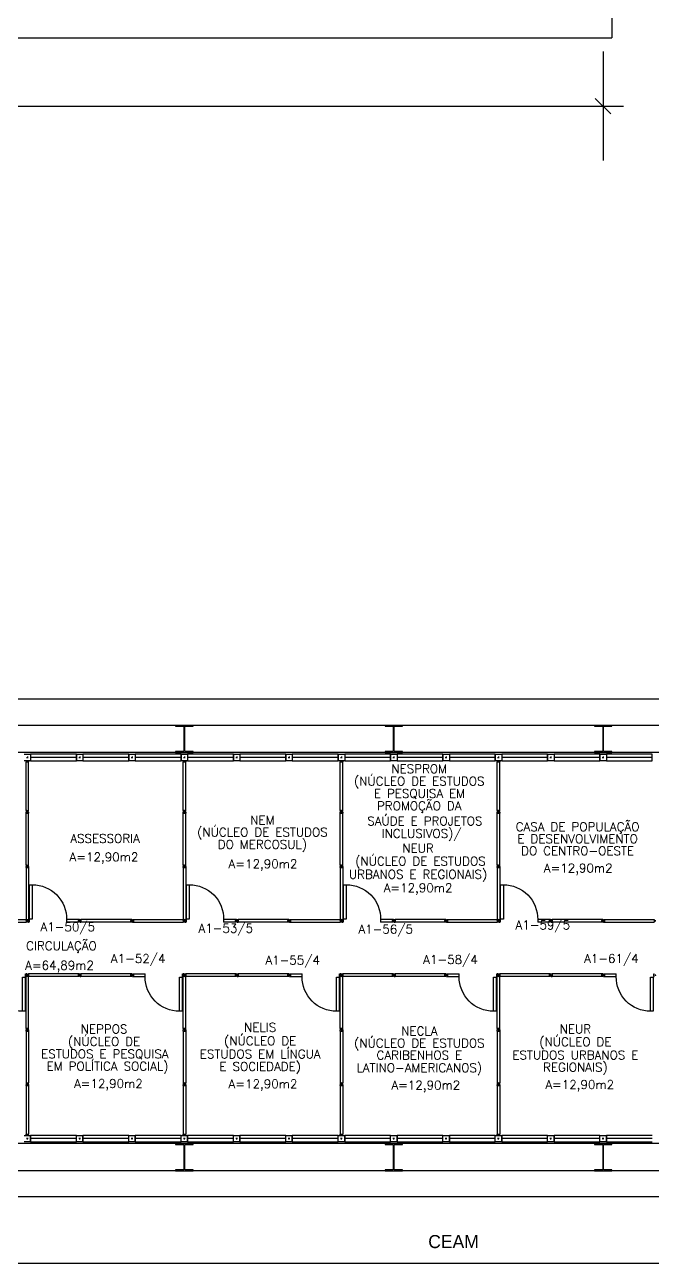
# Model space of a CAD drawing. Header units: centimetres. Extents: x -29 to 78, y -13 to 56.
# Drawn here: x 40.16 to 54.54, y -11.54 to 16.89 of the extents above; entities that cross this region are included whole.
import ezdxf
from ezdxf.enums import TextEntityAlignment as Align

# ---------------------------------------------------------------- set-up
doc = ezdxf.new("R2010")
doc.units = ezdxf.units.CM
doc.header["$LTSCALE"] = 0.01
doc.header["$MEASUREMENT"] = 0
doc.layers.get('0').update_dxf_attribs({"color": 1, "linetype": 'CONTINUOUS'})
for name, color, linetype in [('AREA', 2, 'CONTINUOUS'), ('DIV', 2, 'CONTINUOUS'), ('ENDEREÇO', 2, 'CONTINUOUS'), ('ESQUA', 1, 'CONTINUOUS'), ('ESTRUTURA', 3, 'CONTINUOUS'), ('TEXTO', 2, 'CONTINUOUS')]:
    doc.layers.add(name, color=color, linetype=linetype)
doc.styles.add('UNB-100', font='simplex.shx', dxfattribs={"height": 0.2})

# ---------------------------------------------------------------- blocks, each defined once
blk = doc.blocks.new('VIGTA')
for p, q in [((0, 0.62), (4.4, 0.62)), ((0, 0), (4.4, 0))]:
    blk.add_line(p, q)
blk = doc.blocks.new('DIV125')
for p, q in [((-0.03, 1.22), (0.03, 1.22)), ((-0.03, 0.03), (-0.03, 1.22)), ((0.0051, 1.25), (-0.0051, 1.25)), ((0, 1.2551), (0, 1.2449)), ((0, 1.2449), (0, 1.2551)), ((0.03, 0.03), (0.03, 1.22)), ((-0.03, 0.03), (0.03, 0.03)), ((-0.009, 0.03), (-0.027, 0.03)), ((0.0051, 0), (-0.0051, 0)), ((0, -0.0051), (0, 0.0051)), ((0.009, 0.03), (0.027, 0.03)), ((0.03, 0.03), (0.009, 0.03))]:
    blk.add_line(p, q)
blk = doc.blocks.new('MTT')
at = {"color": 2}
for p, q in [((-0.008, 0.03), (-0.03, 0.03)), ((-0.03, 0.03), (-0.03, 0.006)), ((-0.0205, 0.006), (-0.03, 0.006)), ((-0.0205, -0.006), (-0.0205, 0.006)), ((-0.008, 0.03), (-0.008, 0.02)), ((-0.008, 0.02), (0.008, 0.02)), ((-0.0051, 0), (0.0051, 0)), ((0, -0.0051), (0, 0.0051)), ((0.008, 0.03), (0.03, 0.03)), ((0.008, 0.03), (0.008, 0.02)), ((0.0205, -0.006), (0.0205, 0.006)), ((0.0205, 0.006), (0.03, 0.006)), ((0.03, 0.006), (0.03, 0.03)), ((-0.0205, -0.006), (-0.03, -0.006)), ((-0.03, -0.03), (-0.03, -0.006)), ((-0.008, -0.03), (-0.03, -0.03)), ((-0.008, -0.02), (0.008, -0.02)), ((-0.008, -0.03), (-0.008, -0.02)), ((0.008, -0.03), (0.008, -0.02)), ((0.008, -0.03), (0.03, -0.03)), ((0.0205, -0.006), (0.03, -0.006)), ((0.03, -0.006), (0.03, -0.03))]:
    blk.add_line(p, q, dxfattribs=at)
blk = doc.blocks.new('IMTT125')
for p, q in [((-0.03, -0.083), (-0.03, -0.105)), ((-0.03, -0.083), (-0.02, -0.083)), ((-0.03, -1.22), (-0.03, -0.105)), ((-0.03, -0.105), (0.03, -0.105)), ((-0.02, -0.083), (-0.02, -0.075)), ((0.02, -0.075), (-0.02, -0.075)), ((0, -0.0801), (0, -0.0699)), ((0.02, -0.083), (0.02, -0.075)), ((0.03, -0.083), (0.02, -0.083)), ((0.03, -0.083), (0.03, -0.105)), ((0.03, -1.22), (0.03, -0.105)), ((-0.03, -1.22), (0.03, -1.22)), ((-0.009, -1.22), (-0.027, -1.22)), ((0.0051, -1.25), (-0.0051, -1.25)), ((0, -1.2551), (0, -1.2449)), ((0.03, -1.22), (0.009, -1.22)), ((0.009, -1.22), (0.027, -1.22))]:
    blk.add_line(p, q)
blk = doc.blocks.new('DIV12')
for p, q in [((-0.0051, 0), (0.0051, 0)), ((0, -0.0051), (0, 0.0051)), ((0.03, 0.03), (1.17, 0.03)), ((0.03, 0.03), (0.03, -0.03)), ((0.03, 0.009), (0.03, 0.027)), ((1.17, 0.03), (1.17, -0.03)), ((1.1949, 0), (1.2051, 0)), ((1.2051, 0), (1.1949, 0)), ((1.2, -0.0051), (1.2, 0.0051)), ((0.03, -0.03), (0.03, -0.009)), ((0.03, -0.009), (0.03, -0.027)), ((0.03, -0.03), (1.17, -0.03))]:
    blk.add_line(p, q)
blk = doc.blocks.new('PD12')
at = {"color": 2}
for p, q in [((-0.05, 0.827), (-0.113, 0.827)), ((-0.113, 0.827), (-0.113, 0.04)), ((-0.05, 0.04), (-0.05, 0.827)), ((-1.205, 0), (-1.195, 0)), ((-1.2, -0.005), (-1.2, 0.005)), ((-1.17, 0.03), (-1.17, -0.03)), ((-1.17, 0.03), (-0.9, 0.03)), ((-1.17, 0.009), (-1.17, 0.027)), ((-0.9, 0.03), (-0.9, -0.03)), ((-0.113, 0.04), (-0.05, 0.04)), ((-0.04, 0.03), (-0.04, -0.03)), ((-0.04, 0.03), (-0.03, 0.03)), ((-0.03, 0.03), (-0.03, -0.03)), ((0.005, 0), (-0.005, 0)), ((-0.005, 0), (0.005, 0)), ((0, -0.005), (0, 0.005)), ((-1.17, -0.009), (-1.17, -0.027)), ((-1.17, -0.03), (-1.17, -0.009)), ((-1.17, -0.03), (-0.9, -0.03)), ((-0.04, -0.03), (-0.03, -0.03))]:
    blk.add_line(p, q, dxfattribs=at)
at = {"color": 1}
blk.add_arc((-0.113, 0.04), 0.787, 90, 180.7004, dxfattribs=at)

msp = doc.modelspace()

# ---------------------------------------------------------------- linework, layer by layer
for p, q in [((53.617, 17.188), (53.617, 16.588)), ((-28.383, 16.588), (53.617, 16.588)), ((77.617, 1.408), (20.017, 1.408)), ((77.617, -10.012), (-18.783, -10.012))]:
    msp.add_line(p, q)
at = {"layer": 'ESQUA'}
for p, q in [((40.142, 0.148), (40.292, 0.148)), ((40.199, 0.073), (40.236, 0.073)), ((40.217, 0.092), (40.217, 0.055)), ((40.292, 0.148), (40.292, -0.002)), ((41.342, 0.148), (40.292, 0.148)), ((40.292, 0.148), (40.292, -0.002)), ((41.342, 0.073), (40.292, 0.073)), ((41.342, -0.002), (41.342, 0.148)), ((41.342, 0.148), (41.492, 0.148)), ((41.342, 0.148), (41.342, -0.002)), ((41.399, 0.073), (41.436, 0.073)), ((41.417, 0.092), (41.417, 0.055)), ((41.492, 0.148), (41.492, -0.002)), ((42.542, 0.148), (41.492, 0.148)), ((41.492, 0.148), (41.492, -0.002)), ((42.542, 0.073), (41.492, 0.073)), ((42.542, 0.148), (42.692, 0.148)), ((42.542, 0.148), (42.542, -0.002)), ((42.542, -0.002), (42.542, 0.148)), ((42.599, 0.073), (42.636, 0.073)), ((42.617, 0.092), (42.617, 0.055)), ((43.742, 0.148), (42.692, 0.148)), ((42.692, 0.148), (42.692, -0.002)), ((42.692, 0.148), (42.692, -0.002)), ((43.742, 0.073), (42.692, 0.073)), ((43.742, -0.002), (43.742, 0.148)), ((43.742, 0.148), (43.892, 0.148)), ((43.742, 0.148), (43.742, -0.002)), ((43.799, 0.073), (43.836, 0.073)), ((43.817, 0.092), (43.817, 0.055)), ((43.892, 0.148), (43.892, -0.002)), ((44.942, 0.148), (43.892, 0.148)), ((43.892, 0.148), (43.892, -0.002)), ((44.942, 0.073), (43.892, 0.073)), ((44.942, -0.002), (44.942, 0.148)), ((44.942, 0.148), (45.092, 0.148)), ((44.942, 0.148), (44.942, -0.002)), ((44.999, 0.073), (45.036, 0.073)), ((45.017, 0.092), (45.017, 0.055)), ((46.142, 0.148), (45.092, 0.148)), ((45.092, 0.148), (45.092, -0.002)), ((45.092, 0.148), (45.092, -0.002)), ((46.142, 0.073), (45.092, 0.073)), ((46.142, -0.002), (46.142, 0.148)), ((46.142, 0.148), (46.292, 0.148)), ((46.142, 0.148), (46.142, -0.002)), ((46.199, 0.073), (46.236, 0.073)), ((46.217, 0.092), (46.217, 0.055)), ((46.292, 0.148), (46.292, -0.002)), ((47.342, 0.148), (46.292, 0.148)), ((46.292, 0.148), (46.292, -0.002)), ((47.342, 0.073), (46.292, 0.073)), ((47.342, -0.002), (47.342, 0.148)), ((47.342, 0.148), (47.492, 0.148)), ((47.342, 0.148), (47.342, -0.002)), ((47.399, 0.073), (47.436, 0.073)), ((47.417, 0.092), (47.417, 0.055)), ((47.492, 0.148), (47.492, -0.002)), ((48.542, 0.148), (47.492, 0.148)), ((47.492, 0.148), (47.492, -0.002)), ((48.542, 0.073), (47.492, 0.073)), ((48.542, -0.002), (48.542, 0.148)), ((48.542, 0.148), (48.692, 0.148)), ((48.542, 0.148), (48.542, -0.002)), ((48.599, 0.073), (48.636, 0.073)), ((48.617, 0.092), (48.617, 0.055)), ((49.742, 0.148), (48.692, 0.148)), ((48.692, 0.148), (48.692, -0.002)), ((48.692, 0.148), (48.692, -0.002)), ((49.742, 0.073), (48.692, 0.073)), ((49.742, -0.002), (49.742, 0.148)), ((49.742, 0.148), (49.892, 0.148)), ((49.742, 0.148), (49.742, -0.002)), ((49.799, 0.073), (49.836, 0.073)), ((49.817, 0.092), (49.817, 0.055)), ((49.892, 0.148), (49.892, -0.002)), ((50.942, 0.148), (49.892, 0.148)), ((49.892, 0.148), (49.892, -0.002)), ((50.942, 0.073), (49.892, 0.073)), ((50.942, -0.002), (50.942, 0.148)), ((50.942, 0.148), (51.092, 0.148)), ((50.942, 0.148), (50.942, -0.002)), ((50.999, 0.073), (51.036, 0.073)), ((51.017, 0.092), (51.017, 0.055)), ((52.142, 0.148), (51.092, 0.148)), ((51.092, 0.148), (51.092, -0.002)), ((51.092, 0.148), (51.092, -0.002)), ((52.142, 0.073), (51.092, 0.073)), ((52.142, -0.002), (52.142, 0.148)), ((52.142, 0.148), (52.292, 0.148)), ((52.142, 0.148), (52.142, -0.002)), ((52.199, 0.073), (52.236, 0.073)), ((52.217, 0.092), (52.217, 0.055)), ((52.292, 0.148), (52.292, -0.002)), ((53.342, 0.148), (52.292, 0.148)), ((52.292, 0.148), (52.292, -0.002)), ((53.342, 0.073), (52.292, 0.073)), ((53.342, -0.002), (53.342, 0.148)), ((53.342, 0.148), (53.492, 0.148)), ((53.342, 0.148), (53.342, -0.002)), ((53.399, 0.073), (53.436, 0.073)), ((53.417, 0.092), (53.417, 0.055)), ((53.492, 0.148), (53.492, -0.002)), ((54.542, 0.148), (53.492, 0.148)), ((53.492, 0.148), (53.492, -0.002)), ((54.542, 0.073), (53.492, 0.073)), ((54.542, -0.002), (54.542, 0.148)), ((40.292, -0.002), (40.142, -0.002)), ((40.292, -0.002), (41.342, -0.002)), ((41.492, -0.002), (41.342, -0.002)), ((41.492, -0.002), (42.542, -0.002)), ((42.692, -0.002), (42.542, -0.002)), ((42.692, -0.002), (43.742, -0.002)), ((43.892, -0.002), (43.742, -0.002)), ((43.892, -0.002), (44.942, -0.002)), ((45.092, -0.002), (44.942, -0.002)), ((45.092, -0.002), (46.142, -0.002)), ((46.292, -0.002), (46.142, -0.002)), ((46.292, -0.002), (47.342, -0.002)), ((47.492, -0.002), (47.342, -0.002)), ((47.492, -0.002), (48.542, -0.002)), ((48.692, -0.002), (48.542, -0.002)), ((48.692, -0.002), (49.742, -0.002)), ((49.892, -0.002), (49.742, -0.002)), ((49.892, -0.002), (50.942, -0.002)), ((51.092, -0.002), (50.942, -0.002)), ((51.092, -0.002), (52.142, -0.002)), ((52.292, -0.002), (52.142, -0.002)), ((52.292, -0.002), (53.342, -0.002)), ((53.492, -0.002), (53.342, -0.002)), ((53.492, -0.002), (54.542, -0.002)), ((40.142, -8.602), (40.292, -8.602)), ((40.292, -8.752), (40.142, -8.752)), ((40.236, -8.677), (40.199, -8.677)), ((40.217, -8.695), (40.217, -8.658)), ((40.292, -8.752), (40.292, -8.602)), ((41.342, -8.602), (40.292, -8.602)), ((40.292, -8.602), (40.292, -8.752)), ((41.342, -8.677), (40.292, -8.677)), ((40.292, -8.752), (41.342, -8.752)), ((41.342, -8.752), (41.342, -8.602)), ((41.342, -8.602), (41.492, -8.602)), ((41.342, -8.752), (41.342, -8.602)), ((41.492, -8.752), (41.342, -8.752)), ((41.436, -8.677), (41.399, -8.677)), ((41.417, -8.695), (41.417, -8.658)), ((41.492, -8.752), (41.492, -8.602)), ((42.542, -8.602), (41.492, -8.602)), ((41.492, -8.602), (41.492, -8.752)), ((42.542, -8.677), (41.492, -8.677)), ((41.492, -8.752), (42.542, -8.752)), ((42.542, -8.602), (42.692, -8.602)), ((42.542, -8.752), (42.542, -8.602)), ((42.542, -8.752), (42.542, -8.602)), ((42.692, -8.752), (42.542, -8.752)), ((42.636, -8.677), (42.599, -8.677)), ((42.617, -8.695), (42.617, -8.658)), ((43.742, -8.602), (42.692, -8.602)), ((42.692, -8.602), (42.692, -8.752)), ((42.692, -8.752), (42.692, -8.602)), ((43.742, -8.677), (42.692, -8.677)), ((42.692, -8.752), (43.742, -8.752)), ((43.742, -8.752), (43.742, -8.602)), ((43.742, -8.602), (43.892, -8.602)), ((43.742, -8.752), (43.742, -8.602)), ((43.892, -8.752), (43.742, -8.752)), ((43.836, -8.677), (43.799, -8.677)), ((43.817, -8.695), (43.817, -8.658)), ((43.892, -8.752), (43.892, -8.602)), ((44.942, -8.602), (43.892, -8.602)), ((43.892, -8.602), (43.892, -8.752)), ((44.942, -8.677), (43.892, -8.677)), ((43.892, -8.752), (44.942, -8.752)), ((44.942, -8.602), (45.092, -8.602)), ((44.942, -8.752), (44.942, -8.602)), ((44.942, -8.752), (44.942, -8.602)), ((45.092, -8.752), (44.942, -8.752)), ((45.036, -8.677), (44.999, -8.677)), ((45.017, -8.695), (45.017, -8.658)), ((46.142, -8.602), (45.092, -8.602)), ((45.092, -8.602), (45.092, -8.752)), ((45.092, -8.752), (45.092, -8.602)), ((46.142, -8.677), (45.092, -8.677)), ((45.092, -8.752), (46.142, -8.752)), ((46.142, -8.752), (46.142, -8.602)), ((46.142, -8.602), (46.292, -8.602)), ((46.142, -8.752), (46.142, -8.602)), ((46.292, -8.752), (46.142, -8.752)), ((46.236, -8.677), (46.199, -8.677)), ((46.217, -8.695), (46.217, -8.658)), ((46.292, -8.752), (46.292, -8.602)), ((47.342, -8.602), (46.292, -8.602)), ((46.292, -8.602), (46.292, -8.752)), ((47.342, -8.677), (46.292, -8.677)), ((46.292, -8.752), (47.342, -8.752)), ((47.342, -8.602), (47.492, -8.602)), ((47.342, -8.752), (47.342, -8.602)), ((47.342, -8.752), (47.342, -8.602)), ((47.492, -8.752), (47.342, -8.752)), ((47.436, -8.677), (47.399, -8.677)), ((47.417, -8.695), (47.417, -8.658)), ((47.492, -8.752), (47.492, -8.602)), ((48.542, -8.602), (47.492, -8.602)), ((47.492, -8.602), (47.492, -8.752)), ((48.542, -8.677), (47.492, -8.677)), ((47.492, -8.752), (48.542, -8.752)), ((48.542, -8.752), (48.542, -8.602)), ((48.542, -8.602), (48.692, -8.602)), ((48.542, -8.752), (48.542, -8.602)), ((48.692, -8.752), (48.542, -8.752)), ((48.636, -8.677), (48.599, -8.677)), ((48.617, -8.695), (48.617, -8.658)), ((49.742, -8.602), (48.692, -8.602)), ((48.692, -8.602), (48.692, -8.752)), ((48.692, -8.752), (48.692, -8.602)), ((49.742, -8.677), (48.692, -8.677)), ((48.692, -8.752), (49.742, -8.752)), ((49.742, -8.752), (49.742, -8.602)), ((49.742, -8.602), (49.892, -8.602)), ((49.742, -8.752), (49.742, -8.602)), ((49.892, -8.752), (49.742, -8.752)), ((49.836, -8.677), (49.799, -8.677)), ((49.817, -8.695), (49.817, -8.658)), ((49.892, -8.752), (49.892, -8.602)), ((50.942, -8.602), (49.892, -8.602)), ((49.892, -8.602), (49.892, -8.752)), ((50.942, -8.677), (49.892, -8.677)), ((49.892, -8.752), (50.942, -8.752)), ((50.942, -8.752), (50.942, -8.602)), ((50.942, -8.602), (51.092, -8.602)), ((50.942, -8.752), (50.942, -8.602)), ((51.092, -8.752), (50.942, -8.752)), ((51.036, -8.677), (50.999, -8.677)), ((51.017, -8.695), (51.017, -8.658)), ((52.142, -8.602), (51.092, -8.602)), ((51.092, -8.602), (51.092, -8.752)), ((51.092, -8.752), (51.092, -8.602)), ((52.142, -8.677), (51.092, -8.677)), ((51.092, -8.752), (52.142, -8.752)), ((52.142, -8.752), (52.142, -8.602)), ((52.142, -8.602), (52.292, -8.602)), ((52.142, -8.752), (52.142, -8.602)), ((52.292, -8.752), (52.142, -8.752)), ((52.236, -8.677), (52.199, -8.677)), ((52.217, -8.695), (52.217, -8.658)), ((52.292, -8.752), (52.292, -8.602)), ((53.342, -8.602), (52.292, -8.602)), ((52.292, -8.602), (52.292, -8.752)), ((53.342, -8.677), (52.292, -8.677)), ((52.292, -8.752), (53.342, -8.752)), ((53.342, -8.752), (53.342, -8.602)), ((53.342, -8.602), (53.492, -8.602)), ((53.342, -8.752), (53.342, -8.602)), ((53.492, -8.752), (53.342, -8.752)), ((53.436, -8.677), (53.399, -8.677)), ((53.417, -8.695), (53.417, -8.658)), ((53.492, -8.752), (53.492, -8.602)), ((54.542, -8.602), (53.492, -8.602)), ((53.492, -8.602), (53.492, -8.752)), ((54.542, -8.677), (53.492, -8.677)), ((53.492, -8.752), (54.542, -8.752))]:
    msp.add_line(p, q, dxfattribs=at)
at = {"layer": 'ESTRUTURA'}
for points in [[(43.617, 0.208), (43.617, 0.188), (44.017, 0.188), (44.017, 0.208), (43.827, 0.208), (43.827, 0.788), (44.017, 0.788), (44.017, 0.808), (43.617, 0.808), (43.617, 0.788), (43.807, 0.788), (43.807, 0.208)], [(48.417, 0.208), (48.417, 0.188), (48.817, 0.188), (48.817, 0.208), (48.627, 0.208), (48.627, 0.788), (48.817, 0.788), (48.817, 0.808), (48.417, 0.808), (48.417, 0.788), (48.607, 0.788), (48.607, 0.208)], [(53.217, 0.208), (53.217, 0.188), (53.617, 0.188), (53.617, 0.208), (53.427, 0.208), (53.427, 0.788), (53.617, 0.788), (53.617, 0.808), (53.217, 0.808), (53.217, 0.788), (53.407, 0.788), (53.407, 0.208)], [(43.617, -9.392), (43.617, -9.412), (44.017, -9.412), (44.017, -9.392), (43.827, -9.392), (43.827, -8.812), (44.017, -8.812), (44.017, -8.792), (43.617, -8.792), (43.617, -8.812), (43.807, -8.812), (43.807, -9.392)], [(48.417, -9.392), (48.417, -9.412), (48.817, -9.412), (48.817, -9.392), (48.627, -9.392), (48.627, -8.812), (48.817, -8.812), (48.817, -8.792), (48.417, -8.792), (48.417, -8.812), (48.607, -8.812), (48.607, -9.392)], [(53.217, -9.392), (53.217, -9.412), (53.617, -9.412), (53.617, -9.392), (53.427, -9.392), (53.427, -8.812), (53.617, -8.812), (53.617, -8.792), (53.217, -8.792), (53.217, -8.812), (53.407, -8.812), (53.407, -9.392)]]:
    msp.add_lwpolyline(points, close=True, dxfattribs=at)
at = {"layer": 'TEXTO'}
for p, q in [((53.415, 16.272), (53.415, 13.772)), ((53.238, 15.199), (53.591, 14.845)), ((-28.993, 15.022), (53.884, 15.022)), ((15.801, -11.536), (78.382, -11.536))]:
    msp.add_line(p, q, dxfattribs=at)

# ---------------------------------------------------------------- block references
at = {"rotation": 180}
for p in [(43.617, 0.808), (48.417, 0.808), (53.217, 0.808), (58.017, 0.808)]:
    msp.add_blockref('VIGTA', p, dxfattribs=at)
at = {"xscale": -1}
for p in [(43.617, -9.412), (48.417, -9.412), (53.217, -9.412), (58.017, -9.412)]:
    msp.add_blockref('VIGTA', p, dxfattribs=at)
at = {"layer": 'DIV'}
for name, p in [('IMTT125', (40.217, 0.073)), ('IMTT125', (43.817, 0.073)), ('IMTT125', (47.417, 0.073)), ('IMTT125', (51.017, 0.073)), ('MTT', (40.217, -1.177)), ('DIV125', (40.217, -2.427)), ('MTT', (43.817, -1.177)), ('DIV125', (43.817, -2.427)), ('MTT', (47.417, -1.177)), ('DIV125', (47.417, -2.427)), ('MTT', (51.017, -1.177)), ('DIV125', (51.017, -2.427)), ('DIV12', (39.017, -3.677)), ('DIV12', (42.617, -3.677)), ('DIV12', (46.217, -3.677)), ('DIV12', (49.817, -3.677)), ('DIV12', (53.417, -3.677)), ('MTT', (40.217, -4.927)), ('MTT', (43.817, -4.927)), ('MTT', (47.417, -4.927)), ('MTT', (51.017, -4.927))]:
    msp.add_blockref(name, p, dxfattribs=at)
at = {"layer": 'DIV', "xscale": -1, "rotation": 180}
for name, p in [('MTT', (40.217, -2.427)), ('DIV125', (40.217, -2.427)), ('MTT', (43.817, -2.427)), ('DIV125', (43.817, -2.427)), ('MTT', (47.417, -2.427)), ('DIV125', (47.417, -2.427)), ('MTT', (51.017, -2.427)), ('DIV125', (51.017, -2.427)), ('MTT', (42.617, -3.677)), ('MTT', (46.217, -3.677)), ('MTT', (49.817, -3.677)), ('MTT', (53.417, -3.677)), ('PD12', (40.217, -4.927)), ('PD12', (43.817, -4.927)), ('PD12', (47.417, -4.927)), ('PD12', (51.017, -4.927)), ('PD12', (54.617, -4.927)), ('MTT', (40.217, -6.177)), ('DIV125', (40.217, -6.177)), ('MTT', (43.817, -6.177)), ('DIV125', (43.817, -6.177)), ('MTT', (47.417, -6.177)), ('DIV125', (47.417, -6.177)), ('MTT', (51.017, -6.177)), ('DIV125', (51.017, -6.177)), ('MTT', (40.217, -7.427)), ('IMTT125', (40.217, -8.677)), ('MTT', (43.817, -7.427)), ('IMTT125', (43.817, -8.677)), ('MTT', (47.417, -7.427)), ('IMTT125', (47.417, -8.677)), ('MTT', (51.017, -7.427)), ('IMTT125', (51.017, -8.677))]:
    msp.add_blockref(name, p, dxfattribs=at)
at = {"layer": 'DIV', "xscale": -1}
for name, p in [('PD12', (40.217, -3.677)), ('PD12', (43.817, -3.677)), ('PD12', (47.417, -3.677)), ('PD12', (51.017, -3.677)), ('DIV12', (42.617, -3.677)), ('DIV12', (46.217, -3.677)), ('DIV12', (49.817, -3.677)), ('DIV12', (53.417, -3.677)), ('DIV125', (40.217, -6.177)), ('DIV12', (41.417, -4.927)), ('MTT', (41.417, -4.927)), ('DIV12', (42.617, -4.927)), ('MTT', (42.617, -4.927)), ('DIV125', (43.817, -6.177)), ('DIV12', (45.017, -4.927)), ('MTT', (45.017, -4.927)), ('DIV12', (46.217, -4.927)), ('MTT', (46.217, -4.927)), ('DIV125', (47.417, -6.177)), ('DIV12', (48.617, -4.927)), ('MTT', (48.617, -4.927)), ('DIV12', (49.817, -4.927)), ('MTT', (49.817, -4.927)), ('DIV125', (51.017, -6.177)), ('DIV12', (52.217, -4.927)), ('MTT', (52.217, -4.927)), ('DIV12', (53.417, -4.927)), ('MTT', (53.417, -4.927))]:
    msp.add_blockref(name, p, dxfattribs=at)
at = {"layer": 'DIV', "rotation": 180}
for p in [(40.217, -3.677), (41.417, -3.677), (43.817, -3.677), (45.017, -3.677), (47.417, -3.677), (48.617, -3.677), (51.017, -3.677), (52.217, -3.677)]:
    msp.add_blockref('MTT', p, dxfattribs=at)

# ---------------------------------------------------------------- texts
at = {"layer": 'AREA', "style": 'UNB-100'}
for s, p in [('A=12,90m2', (41.974, -2.312)), ('A=12,90m2', (45.62, -2.469)), ('A=12,90m2', (52.846, -2.566)), ('A=12,90m2', (49.175, -3.02)), ('A=64,89m2', (40.955, -4.799)), ('A=12,90m2', (42.075, -7.513)), ('A=12,90m2', (45.62, -7.52)), ('A=12,90m2', (49.352, -7.548)), ('A=12,90m2', (52.881, -7.536))]:
    msp.add_text(s, height=0.2, dxfattribs=at).set_placement(p, align=Align.CENTER)
at = {"layer": 'ENDEREÇO', "char_height": 0.2, "attachment_point": 1, "style": 'UNB-100'}
for s, insert, width in [('A1-50/5', (40.519, -3.715), 1.39974), ('A1-59/5', (51.41, -3.673), 1.51203), ('A1-53/5', (44.141, -3.75), 1.50206), ('A1-56/5', (47.806, -3.768), 1.36563), ('A1-52/4', (42.133, -4.444), 1.29746), ('A1-55/4', (45.674, -4.481), 1.5021), ('A1-58/4', (49.294, -4.467), 1.42252), ('A1-61/4', (52.98, -4.443), 1.27473)]:
    msp.add_mtext(s, dxfattribs=dict(at, insert=insert, width=width))
at = {"layer": 'TEXTO', "style": 'UNB-100'}
for s, p in [('NESPROM', (49.201, -0.287)), ('(NÚCLEO DE ESTUDOS', (49.201, -0.571)), ('E PESQUISA EM ', (49.276, -0.855)), ('PROMOÇÃO DA', (49.201, -1.139)), ('NEM', (45.606, -1.468)), ('SAÚDE E PROJETOS', (49.33, -1.487)), ('CASA DE POPULAÇÃO', (52.832, -1.618)), ('ASSESSORIA', (41.999, -1.887)), ('(NÚCLEO DE ESTUDOS', (45.606, -1.743)), ('INCLUSIVOS)/', (49.256, -1.772)), ('E DESENVOLVIMENTO', (52.832, -1.894)), ('DO MERCOSUL)', (45.606, -2.024)), ('NEUR', (49.174, -2.112)), ('DO CENTRO-OESTE', (52.832, -2.171)), ('(NÚCLEO DE ESTUDOS', (49.229, -2.408)), ('URBANOS E REGIONAIS)', (49.174, -2.71)), ('CIRCULAÇÃO', (40.998, -4.352)), ('NEPPOS', (41.976, -6.26)), ('NELIS', (45.555, -6.222)), ('NECLA', (49.204, -6.306)), ('NEUR', (52.781, -6.26)), ('(NÚCLEO DE', (41.976, -6.547)), ('(NÚCLEO DE', (45.555, -6.532)), ('(NÚCLEO DE ESTUDOS', (49.204, -6.584)), ('(NÚCLEO DE', (52.781, -6.556)), ('ESTUDOS E PESQUISA', (41.995, -6.833)), ('ESTUDOS EM LÍNGUA', (45.555, -6.835)), ('CARIBENHOS E', (49.204, -6.861)), ('ESTUDOS URBANOS E', (52.781, -6.858)), ('EM POLÍTICA SOCIAL)', (42.055, -7.115)), ('E SOCIEDADE)', (45.555, -7.122)), ('LATINO-AMERICANOS)', (49.204, -7.15)), ('REGIONAIS)', (52.781, -7.138))]:
    msp.add_text(s, height=0.2, dxfattribs=at).set_placement(p, align=Align.CENTER)
at = {"layer": 'TEXTO'}
msp.add_text('CEAM', height=0.3, dxfattribs=at).set_placement((49.408, -11.189))

doc.saveas('drawing.dxf')
